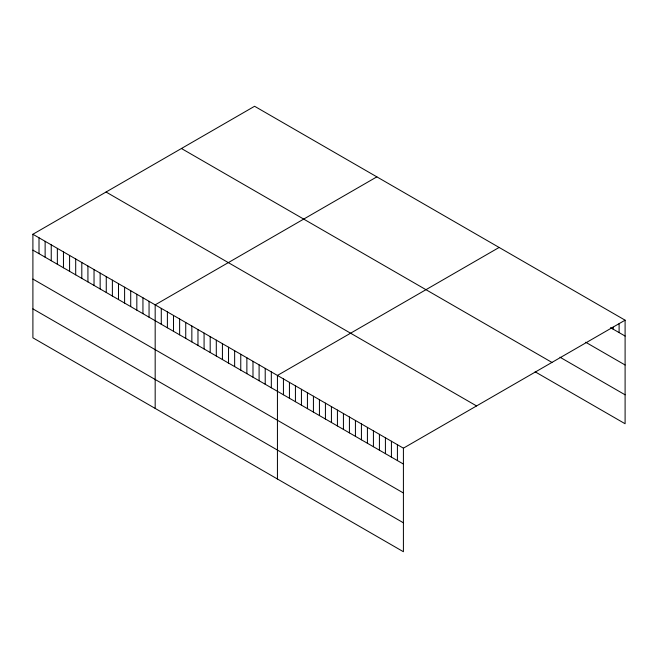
<?xml version="1.0" encoding="UTF-8"?>
<svg xmlns="http://www.w3.org/2000/svg" width="658" height="658" viewBox="0 0 658 658"><rect width="100%" height="100%" fill="white"/><g stroke="black" fill="none" stroke-linecap="round" stroke-linejoin="round"><path stroke-width="0.99" d="M32.9 234.256L403.412 448.172L403.412 551.733L32.9 337.817L32.9 234.256L254.588 106.267L625.1 320.183L625.1 423.744L535.119 371.795M376.853 176.862L155.173 304.851L155.173 408.412M499.126 247.449L277.437 375.438L277.437 478.999M403.412 448.172L625.1 320.183M610.534 327.651L625.1 336.057M585.678 342.234L625.1 364.993M559.966 357.204L625.1 394.808M181.427 148.502L551.947 362.418M106.053 192.021L476.573 405.937M32.9 250.13L403.412 464.046M32.9 279.066L403.412 492.982M32.9 308.882L403.412 522.797M619.104 323.662L619.104 332.594M613.1 327.149L613.1 329.132M397.416 444.709L397.416 460.584M391.42 441.247L391.42 457.121M385.415 437.784L385.415 453.658M379.419 434.321L379.419 450.195M373.423 430.858L373.423 446.733M367.419 427.396L367.419 443.27M361.423 423.933L361.423 439.807M355.427 420.462L355.427 436.344M349.423 416.999L349.423 432.874M343.427 413.537L343.427 429.411M337.431 410.074L337.431 425.948M331.426 406.611L331.426 422.485M325.43 403.148L325.43 419.023M319.434 399.686L319.434 415.56M313.43 396.223L313.43 412.097M307.434 392.76L307.434 408.634M301.438 389.297L301.438 405.172M295.434 385.835L295.434 401.709M289.438 382.372L289.438 398.246M283.442 378.901L283.442 394.784M271.326 371.91L271.326 387.784M265.215 368.381L265.215 384.256M259.096 364.853L259.096 380.727M252.985 361.324L252.985 377.199M246.873 357.796L246.873 373.67M240.762 354.267L240.762 370.141M234.643 350.739L234.643 366.613M228.532 347.202L228.532 363.084M222.42 343.673L222.42 359.548M216.301 340.145L216.301 356.019M210.19 336.616L210.19 352.491M204.079 333.088L204.079 348.962M197.968 329.559L197.968 345.434M191.848 326.031L191.848 341.905M185.737 322.494L185.737 338.376M179.626 318.966L179.626 334.84M173.506 315.437L173.506 331.311M167.395 311.908L167.395 327.783M161.284 308.38L161.284 324.254M149.053 301.323L149.053 317.197M142.942 297.794L142.942 313.669M136.831 294.258L136.831 310.14M130.712 290.729L130.712 306.603M124.601 287.201L124.601 303.075M118.489 283.672L118.489 299.546M112.378 280.144L112.378 296.018M106.259 276.615L106.259 292.489M100.148 273.086L100.148 288.961M94.036 269.558L94.036 285.432M87.925 266.021L87.925 281.904M81.806 262.493L81.806 278.367M75.695 258.964L75.695 274.838M69.584 255.436L69.584 271.31M63.464 251.907L63.464 267.781M57.353 248.379L57.353 264.253M51.242 244.85L51.242 260.724M45.131 241.321L45.131 257.196M39.011 237.785L39.011 253.667"/></g></svg>
